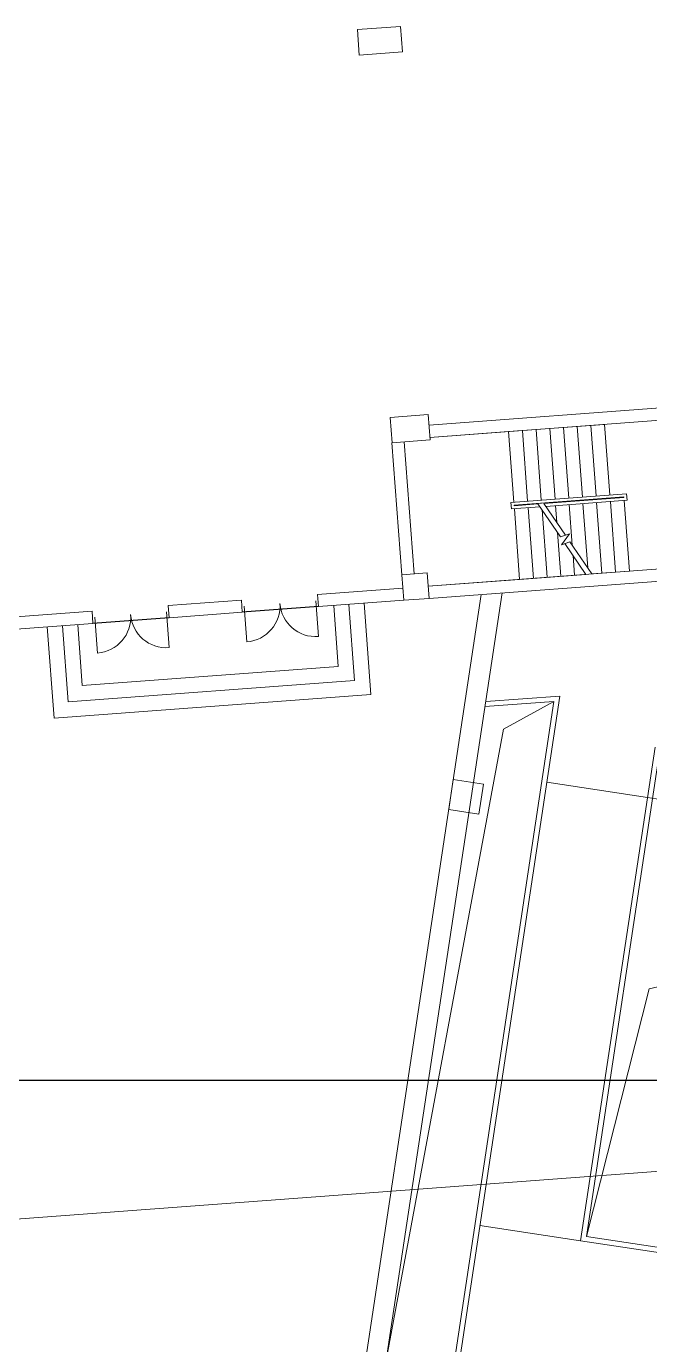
# Model space of a CAD drawing. Header units: millimetres. Extents: x 395197 to 699875, y 745 to 708816.
# Drawn here: x 414329 to 426570, y 585556 to 611436 of the extents above; entities that cross this region are included whole.
import ezdxf

# ---------------------------------------------------------------- set-up
doc = ezdxf.new("R2010")
doc.units = ezdxf.units.MM
doc.linetypes.add('DASH', pattern=[0.35, 0.25, -0.1])
for name, color, linetype, lineweight in [('00插入红线', 7, 'Continuous', 9), ('4', 4, 'Continuous', 9), ('ARDOOR', 252, 'Continuous', 9), ('COLUMN', 9, 'Continuous', 13), ('DIM_SYMB', 3, 'Continuous', 9), ('STAIR', 2, 'Continuous', 9), ('STEEL', 163, 'Continuous', 9), ('WALL', 6, 'Continuous', 20), ('龙阳路站平剖面图0625$0$A-STRS', 50, 'Continuous', 9)]:
    doc.layers.add(name, color=color, linetype=linetype, lineweight=lineweight)
doc.layers.add('边界', color=6, linetype='Continuous')

# ---------------------------------------------------------------- blocks, each defined once
blk = doc.blocks.new('_FZHK')
blk.add_lwpolyline([(-0.5, -0.5), (0.5, -0.5), (0.5, 0.5), (-0.5, 0.5)], close=True)

msp = doc.modelspace()

# ---------------------------------------------------------------- linework, layer by layer
at = {"color": 8}
for p, q in [((420066, 600045, 0), (418570, 599933, 0)), ((417134, 599826, 0), (415638, 599714, 0))]:
    msp.add_line(p, q, dxfattribs=at)
at = {"layer": '00插入红线'}
msp.add_line((455622, 591112, 0), (413034, 587935, 0), dxfattribs=at)
at = {"layer": '4', "color": 252, "elevation": 0}
for points in [[(435665, 534554), (420998, 550234), (420998, 585285), (423263, 600283)], [(436212, 534554), (421398, 550392), (421398, 585255), (423672, 600314)], [(421402, 585285), (422741, 585285), (424688, 598180), (423335, 598081)], [(421797, 585185), (422827, 585185), (424806, 598289), (423350, 598183)], [(426677, 597286), (425214, 587596), (428575, 587088)], [(426776, 597271), (425327, 587680), (428491, 587202)], [(424550, 596596), (426528, 596297)], [(426528, 596297), (427121, 596208)], [(423236, 587894), (425214, 587596)]]:
    msp.add_lwpolyline(points, dxfattribs=at)
at = {"layer": 'ARDOOR'}
for p, q in [((420012, 600161, 0), (420064, 599458, 0)), ((417080, 599942, 0), (417133, 599239, 0)), ((418606, 600056, 0), (418658, 599353, 0)), ((415674, 599837, 0), (415727, 599134, 0))]:
    msp.add_line(p, q, dxfattribs=at)
for centre, start, end in [((418606, 600056, 0), 274.267, 4.267), ((420012, 600161, 0), 184.267, 274.267), ((415674, 599837, 0), 274.267, 4.267), ((417080, 599942, 0), 184.267, 274.267)]:
    msp.add_arc(centre, 705, start, end, dxfattribs=at)
at = {"layer": 'COLUMN'}
for p, q in [((421678, 611436, 0), (420830, 611373, 0)), ((421678, 611436, 0), (420830, 611373, 0)), ((420830, 611373, 0), (420867, 610874, 0)), ((420830, 611373, 0), (420867, 610874, 0)), ((421715, 610938, 0), (421678, 611436, 0)), ((420867, 610874, 0), (421715, 610938, 0)), ((420867, 610874, 0), (421715, 610938, 0))]:
    msp.add_line(p, q, dxfattribs=at)
at = {"layer": 'DIM_SYMB', "elevation": 0}
for points in [[(425874, 602910, 0, 0, 0), (422827, 602683, 0, 0, 0), (422936, 601227, 0, 0, 0), (424472, 601341, 80, 0, 0), (424771, 601363, 0, 0, 0)], [(426252, 601474, 0, 0, 0), (425339, 601406, 80, 0, 0), (425040, 601384, 0, 0, 0)]]:
    msp.add_lwpolyline(points, format="xyseb", dxfattribs=at)
at = {"layer": 'STAIR', "color": 252}
for p, q in [((423800, 603482, 0), (425685, 603623, 0)), ((424608, 603542, 0), (424712, 602156, 0)), ((424877, 603562, 0), (424981, 602176, 0)), ((425147, 603583, 0), (425250, 602196, 0)), ((425416, 603603, 0), (425519, 602217, 0)), ((425685, 603623, 0), (425789, 602237, 0)), ((421750, 603279, 0), (421943, 600686, 0)), ((423800, 603482, 0), (422255, 603367, 0)), ((423800, 603482, 0), (423904, 602096, 0)), ((423904, 602096, 0), (423800, 603482, 0)), ((424070, 603502, 0), (424173, 602116, 0)), ((424339, 603522, 0), (424442, 602136, 0)), ((423844, 602092, 0), (426118, 602261, 0)), ((426118, 602261, 0), (426127, 602132, 0)), ((423854, 601962, 0), (423844, 602092, 0)), ((424415, 602004, 0), (423854, 601962, 0)), ((423908, 602036, 0), (426062, 602197, 0)), ((423908, 602036, 0), (425793, 602177, 0)), ((423909, 602026, 0), (423908, 602036, 0)), ((423909, 602026, 0), (423908, 602036, 0)), ((424376, 602061, 0), (423909, 602026, 0)), ((424376, 602061, 0), (423909, 602026, 0)), ((424286, 600600, 0), (424183, 601986, 0)), ((424817, 601414, 0), (424376, 602061, 0)), ((426063, 602187, 0), (424492, 602070, 0)), ((426063, 602187, 0), (424492, 602070, 0)), ((424915, 601448, 0), (424492, 602070, 0)), ((426127, 602132, 0), (424531, 602012, 0)), ((424746, 601696, 0), (424721, 602027, 0)), ((425050, 601250, 0), (424990, 602047, 0)), ((425354, 600804, 0), (425260, 602067, 0)), ((425632, 600701, 0), (425529, 602087, 0)), ((425902, 600721, 0), (425798, 602107, 0)), ((426062, 602197, 0), (426063, 602187, 0)), ((426062, 602197, 0), (426063, 602187, 0)), ((426171, 600741, 0), (426068, 602127, 0)), ((424017, 600580, 0), (423913, 601966, 0)), ((424017, 600580, 0), (423913, 601966, 0)), ((424555, 600620, 0), (424457, 601943, 0)), ((424825, 600640, 0), (424761, 601497, 0)), ((424993, 601476, 0), (424817, 601414, 0)), ((424836, 601257, 0), (424993, 601476, 0)), ((425005, 601316, 0), (424836, 601257, 0)), ((425319, 600677, 0), (424907, 601282, 0)), ((425434, 600686, 0), (425005, 601316, 0)), ((425094, 600661, 0), (425065, 601051, 0)), ((425319, 600677, 0), (424017, 600580, 0)), ((426171, 600741, 0), (425434, 600686, 0)), ((422222, 600446, 0), (424017, 600580, 0)), ((420365, 600067, 0), (420454, 598870, 0)), ((420664, 600089, 0), (420776, 598594, 0)), ((420963, 600112, 0), (421097, 598317, 0)), ((414741, 599647, 0), (414875, 597852, 0)), ((415040, 599670, 0), (415151, 598174, 0)), ((415339, 599692, 0), (415428, 598495, 0)), ((415428, 598495, 0), (420454, 598870, 0)), ((415151, 598174, 0), (420776, 598594, 0)), ((414875, 597852, 0), (421097, 598317, 0))]:
    msp.add_line(p, q, dxfattribs=at)
at = {"layer": 'STEEL', "color": 252, "elevation": 0}
for points in [[(424688, 598180), (423700, 597636), (421402, 585285)], [(425327, 587680), (426563, 592539), (429501, 593219)]]:
    msp.add_lwpolyline(points, dxfattribs=at)
at = {"layer": 'WALL', "color": 252}
for p, q in [((427472, 603997, 0), (422237, 603606, 0)), ((422255, 603367, 0), (427490, 603757, 0)), ((421943, 600686, 0), (421750, 603279, 0)), ((421704, 600668, 0), (421510, 603261, 0)), ((428215, 600893, 0), (422222, 600446, 0)), ((428233, 600654, 0), (422240, 600207, 0)), ((418552, 600172, 0), (417116, 600065, 0)), ((418552, 600172, 0), (418570, 599933, 0)), ((421723, 600409, 0), (420048, 600284, 0)), ((420048, 600284, 0), (420066, 600045, 0)), ((405998, 599236, 0), (415620, 599954, 0)), ((415620, 599954, 0), (415638, 599714, 0)), ((417116, 600065, 0), (417134, 599826, 0)), ((417134, 599826, 0), (418570, 599933, 0)), ((405832, 598983, 0), (415638, 599714, 0))]:
    msp.add_line(p, q, dxfattribs=at)
at = {"layer": 'WALL', "color": 252, "elevation": 0}
msp.add_lwpolyline([(420066, 600045), (421741, 600170)], dxfattribs=at)
at = {"layer": '边界', "color": 8, "linetype": 'DASH'}
msp.add_line((407027, 590751, 0), (442581, 590751, 0), dxfattribs=at)
at = {"layer": '龙阳路站平剖面图0625$0$A-STRS', "color": 252, "elevation": 0}
msp.add_lwpolyline([(422625, 596059), (423218, 595969), (423308, 596562), (422714, 596652)], close=True, dxfattribs=at)

# ---------------------------------------------------------------- block references
at = {"layer": 'COLUMN'}
for p, xscale, yscale, zscale, rotation in [((421866, 603538, 0), 750.0000000001763, 499.9999999997227, 499.9999999999999, 4.267014395991078), ((421972, 600438, 0), 499.9999999998391, 499.9999999998391, 499.9999999998391, 4.267014395973064)]:
    msp.add_blockref('_FZHK', p, dxfattribs=dict(at, xscale=xscale, yscale=yscale, zscale=zscale, rotation=rotation))

doc.saveas('drawing.dxf')
